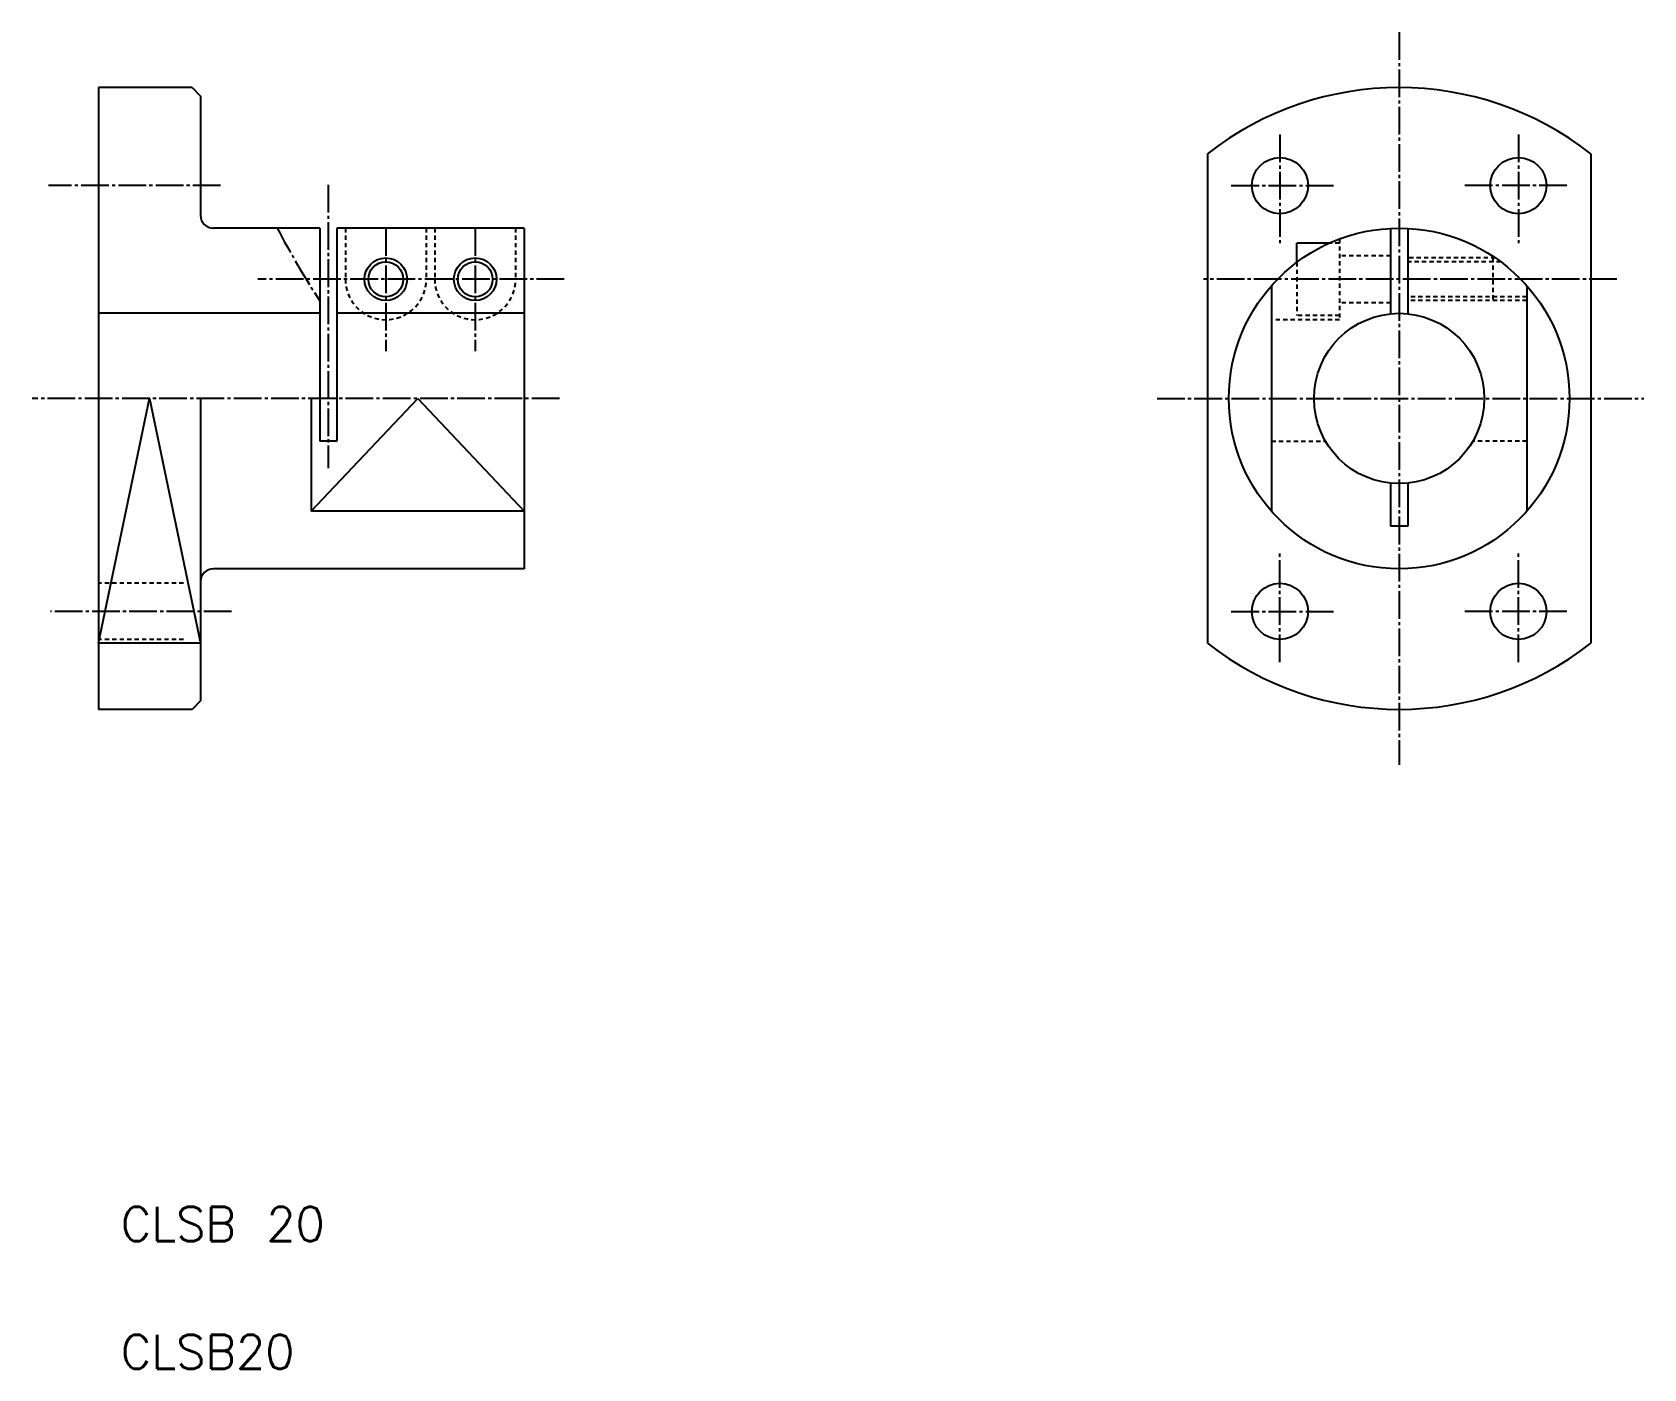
# Model space of a CAD drawing. Extents: x 73 to 263, y 115 to 272.
import ezdxf

# ---------------------------------------------------------------- set-up
doc = ezdxf.new("R2010")
doc.units = 0
doc.header["$LTSCALE"] = 0.25
doc.linetypes.add('CENTER', pattern=[17.5, 13, -1.5, 1.5, -1.5])
doc.linetypes.add('DASHED', pattern=[3.5, 2, -1.5])
doc.layers.get('0').update_dxf_attribs({"linetype": 'CONTINUOUS'})
doc.layers.add('CENTER', color=1, linetype='CENTER')
doc.styles.get("Standard").update_dxf_attribs({"font": 'txt.shx'})

msp = doc.modelspace()

# ---------------------------------------------------------------- linework, layer by layer
for p, q in [((81.24, 265.29), (81.24, 192.29)), ((92.24, 265.29), (81.24, 265.29)), ((92.24, 265.29), (93.24, 264.29)), ((93.24, 264.29), (93.24, 250.29)), ((211.5, 257.53), (211.5, 200.05)), ((256.5, 257.53), (256.5, 200.05)), ((107.24, 248.79), (94.74, 248.79)), ((107.24, 248.79), (107.24, 223.79)), ((109.24, 248.79), (109.24, 223.79)), ((131.24, 248.79), (109.24, 248.79)), ((131.24, 248.79), (131.24, 208.79)), ((233, 248.77), (233, 238.74)), ((235, 248.77), (235, 238.74)), ((225.82, 247.04), (222, 247.04)), ((222, 244.79), (222, 247.04)), ((219, 242.02), (219, 215.56)), ((249, 242.02), (249, 215.56)), ((107.24, 238.79), (81.24, 238.79)), ((131.24, 238.79), (109.24, 238.79)), ((93.24, 228.79), (93.24, 193.29)), ((106.24, 228.79), (106.24, 215.56)), ((109.24, 223.79), (107.24, 223.79)), ((233, 218.84), (233, 213.79)), ((235, 218.84), (235, 213.79)), ((131.24, 215.56), (106.24, 215.56)), ((235, 213.79), (233, 213.79)), ((131.24, 208.79), (94.74, 208.79)), ((93.24, 200.05), (81.24, 200.05)), ((93.24, 193.29), (92.24, 192.29)), ((92.24, 192.29), (81.24, 192.29))]:
    msp.add_line(p, q)
at = {"color": 3, "linetype": 'DASHED'}
for p, q in [((110.24, 248.79), (110.24, 242.79)), ((119.74, 248.79), (119.74, 242.79)), ((120.74, 248.79), (120.74, 242.79)), ((130.24, 248.79), (130.24, 242.79)), ((227, 247.04), (225.82, 247.04)), ((227, 247.53), (227, 238.04)), ((222, 244.79), (222, 238.54)), ((233, 245.54), (227, 245.54)), ((245.3, 245.29), (235, 245.29)), ((245.93, 244.84), (235, 244.84)), ((245, 245.29), (245, 240.29)), ((249, 240.74), (235, 240.74)), ((227, 238.54), (222, 238.54)), ((233, 240.04), (227, 240.04)), ((249, 240.29), (235, 240.29)), ((227, 238.04), (219, 238.04)), ((219, 223.79), (225.34, 223.79)), ((249, 223.79), (242.66, 223.79)), ((91.24, 207.09), (81.24, 207.09)), ((91.24, 200.49), (81.24, 200.49))]:
    msp.add_line(p, q, dxfattribs=at)
at = {"color": 3}
for p, q in [((81.24, 200.05), (87.24, 228.79)), ((87.24, 228.79), (93.24, 200.05)), ((106.24, 215.56), (118.74, 228.79)), ((118.74, 228.79), (131.24, 215.56))]:
    msp.add_line(p, q, dxfattribs=at)
for centre, radius in [((220, 253.79), 3.3), ((248, 253.79), 3.3), ((234, 228.79), 20), ((114.99, 242.79), 2.05), ((125.49, 242.79), 2.05), ((234, 228.79), 10), ((220, 203.79), 3.3), ((248, 203.79), 3.3)]:
    msp.add_circle(centre, radius)
for centre in [(114.99, 242.79), (125.49, 242.79)]:
    msp.add_circle(centre, 2.5, dxfattribs=at)
for centre, radius, start, end in [((234, 228.79), 36.5, 51.9435, 128.0565), ((94.74, 250.29), 1.5, 180, 270), ((94.74, 207.29), 1.5, 90, 180), ((234, 228.79), 36.5, 231.9435, 308.0565)]:
    msp.add_arc(centre, radius, start, end)
at = {"color": 3, "linetype": 'DASHED'}
for centre in [(114.99, 242.79), (125.49, 242.79)]:
    msp.add_arc(centre, 4.75, 180, 0, dxfattribs=at)
at = {"layer": 'CENTER', "color": 1, "linetype": 'CENTER'}
for p, q in [((234, 271.79), (234, 185.79)), ((220, 259.77), (220, 246.88)), ((248, 259.77), (248, 246.88)), ((95.59, 253.79), (75.39, 253.79)), ((108.24, 253.88), (108.24, 220.6)), ((214.29, 253.79), (226.35, 253.79)), ((253.71, 253.79), (241.65, 253.79)), ((114.99, 248.79), (114.99, 234.34)), ((125.49, 248.79), (125.49, 234.34)), ((135.95, 242.79), (99.95, 242.79)), ((259.57, 242.79), (211.01, 242.79)), ((135.39, 228.79), (73.47, 228.79)), ((205.57, 228.79), (262.73, 228.79)), ((220, 197.82), (220, 210.71)), ((248, 197.82), (248, 210.71)), ((96.87, 203.79), (75.61, 203.79)), ((214.29, 203.79), (226.35, 203.79)), ((253.71, 203.79), (241.65, 203.79))]:
    msp.add_line(p, q, dxfattribs=at)
msp.add_arc((190.9, 295.05), 100, 207.5511, 213.2173, dxfattribs=at)

# ---------------------------------------------------------------- texts
for s, p in [('CLSB 20', (83.86, 129.86)), ('CLSB20', (83.86, 114.86))]:
    msp.add_text(s, height=4).set_placement(p)

doc.saveas('drawing.dxf')
